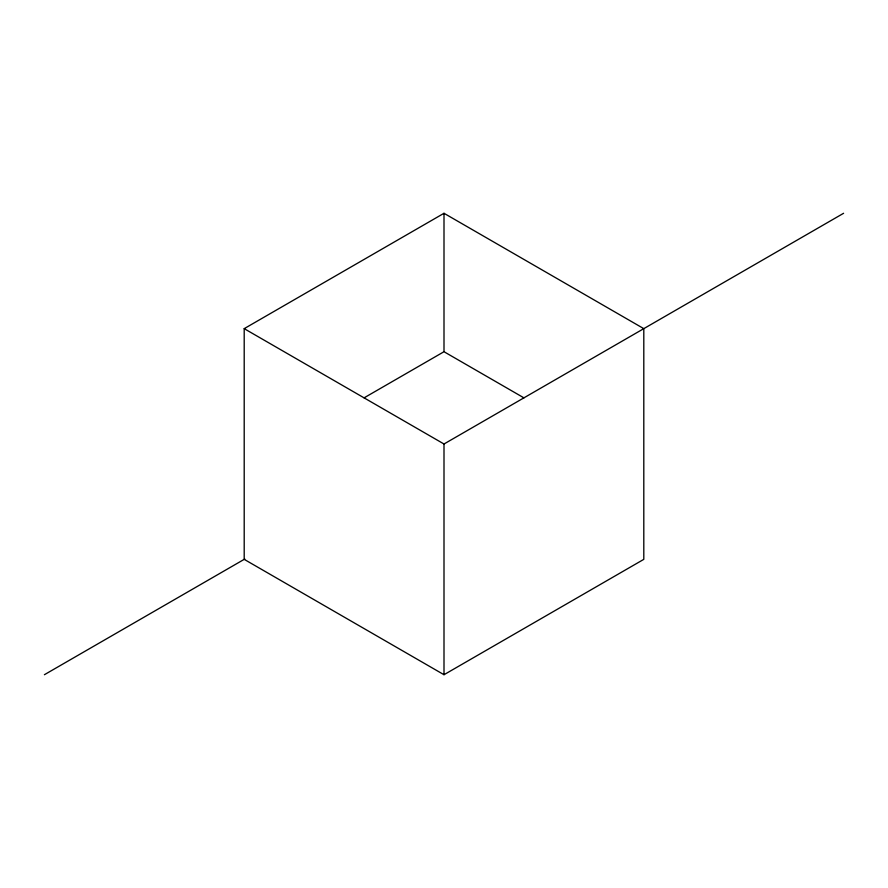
<?xml version="1.0" encoding="UTF-8"?>
<svg xmlns="http://www.w3.org/2000/svg" width="888" height="888" viewBox="0 0 888 888"><rect width="100%" height="100%" fill="white"/><g stroke="black" fill="none" stroke-linecap="round" stroke-linejoin="round"><path stroke-width="1.33" d="M244.2 328.649L444 213.287L643.8 328.649L643.8 559.351L444 674.714L244.2 559.351L244.2 328.649L444 444L843.6 213.287M364.08 397.857L444 351.715L523.92 397.857M44.4 674.714L244.799 559.007M444 213.287L444 351.437M444 444L444 674.714"/></g></svg>
